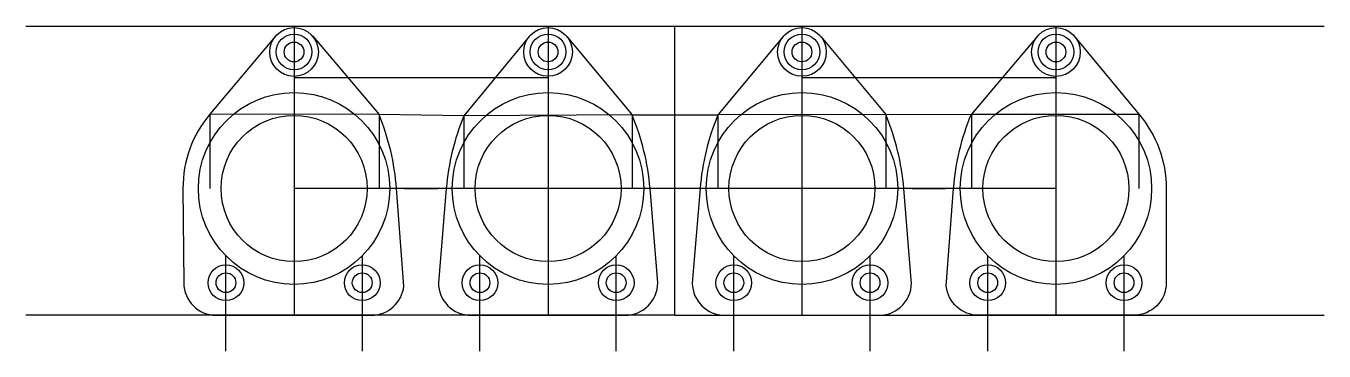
# Model space of a CAD drawing. Header units: millimetres. Extents: x -200 to 200, y -50 to 50.
import ezdxf

# ---------------------------------------------------------------- set-up
doc = ezdxf.new("R2010")
doc.units = ezdxf.units.MM
doc.layers.get('0').update_dxf_attribs({"linetype": 'CONTINUOUS'})

msp = doc.modelspace()

# ---------------------------------------------------------------- linework, layer by layer
for p, q in [((-200, 50), (0, 50)), ((-117.38, 50), (-117.38, -39)), ((-39.12, 50), (-39.12, -39)), ((0, -39), (0, 50)), ((0, 50), (200, 50)), ((39.12, 50), (39.12, -39)), ((117.38, 50), (117.38, -39)), ((-123.11, 46.84), (-143.29, 22.86)), ((-111.65, 46.86), (-91.19, 22.72)), ((-44.91, 46.79), (-65.04, 22.4)), ((-33.36, 46.82), (-13.2, 22.63)), ((33.36, 46.82), (13.22, 22.63)), ((44.89, 46.82), (64.92, 22.75)), ((111.66, 46.87), (91.32, 22.9)), ((123.15, 46.79), (142.95, 22.86)), ((-39.12, 34.02), (-117.38, 34.01)), ((117.38, 34.01), (39.12, 34.02)), ((-143.29, 22.86), (-143.29, 0)), ((-65.04, 22.4), (-91.19, 22.72)), ((-91.19, 22.72), (-91.19, 0)), ((-65.04, 22.4), (-65.04, 0)), ((-13.2, 22.63), (13.22, 22.63)), ((-13.2, 22.63), (-13.2, 0)), ((13.22, 22.63), (13.22, 0)), ((64.92, 22.75), (91.32, 22.9)), ((64.92, 22.75), (64.92, 0)), ((91.32, 22.9), (91.32, 0)), ((142.95, 22.86), (142.95, 0)), ((-39.12, 0), (-117.38, 0)), ((-83.37, 0), (-73.12, 0)), ((39.12, 0), (-39.12, 0)), ((73.12, 0), (83.38, 0)), ((117.38, 0), (39.12, 0)), ((-138.38, -50), (-138.38, -20.72)), ((-96.38, -20.72), (-96.38, -50)), ((-60.12, -50), (-60.12, -20.72)), ((-18.12, -50), (-18.12, -20.72)), ((18.12, -50), (18.12, -20.72)), ((60.12, -50), (60.12, -20.72)), ((96.37, -50), (96.37, -20.72)), ((138.38, -50), (138.38, -20.72)), ((0, -39), (-200, -39)), ((0, -39), (200, -39))]:
    msp.add_line(p, q)
for points in [[(-151.61, 0), (-151.38, -29.08, 0.411865), (-141.38, -39), (-93.52, -39, 0.384434), (-83.57, -30.03), (-85.82, 0, 0.078644), (-91.19, 22.72), (-143.29, 22.86, 0.180427)], [(-62.89, -39), (-15.32, -39, 0.41396), (-5.32, -29.01), (-7.69, 0, 0.078574), (-13.2, 22.63), (-65.04, 22.4, 0.077816), (-70.48, 0), (-72.89, -28.98, 0.414885)], [(15.34, -39), (62.87, -39, 0.441768), (72.82, -28.07), (70.5, 0, 0.079077), (64.92, 22.75), (13.22, 22.63, 0.078597), (7.72, 0), (5.34, -29.13, 0.410536)], [(151.38, 0), (151.38, -29, -0.414202), (141.38, -39), (93.53, -39, -0.384437), (83.58, -30.03), (85.86, 0, -0.079365), (91.32, 22.9), (142.95, 22.86, -0.178622)]]:
    msp.add_lwpolyline(points, format="xyb", close=True)
for centre, radius in [((-117.38, 42.01), 7.5), ((-39.12, 42.02), 7.5), ((39.12, 42.02), 7.5), ((117.38, 42.01), 7.5), ((-117.38, 42.01), 5.5), ((-117.38, 42.01), 3.05), ((-39.12, 42.02), 5.5), ((-39.12, 42.02), 3.05), ((39.12, 42.02), 5.5), ((39.12, 42.02), 3.05), ((117.38, 42.01), 5.5), ((117.38, 42.01), 3.05), ((-117.38, 0), 29.5), ((-39.12, 0), 29.5), ((39.12, 0), 29.5), ((117.38, 0), 29.5), ((-117.38, 0), 22.5), ((-39.12, 0), 22.5), ((39.12, 0), 22.5), ((117.38, 0), 22.5), ((-138.38, -29), 5.5), ((-96.38, -29), 5.5), ((-60.12, -29), 5.5), ((-18.12, -29), 5.5), ((18.12, -29), 5.5), ((60.12, -29), 5.5), ((96.37, -29), 5.5), ((138.38, -29), 5.5), ((-138.38, -29), 3.05), ((-96.38, -29), 3.05), ((-60.12, -29), 3.05), ((-18.12, -29), 3.05), ((18.12, -29), 3.05), ((60.12, -29), 3.05), ((96.37, -29), 3.05), ((138.38, -29), 3.05)]:
    msp.add_circle(centre, radius)

doc.saveas('drawing.dxf')
